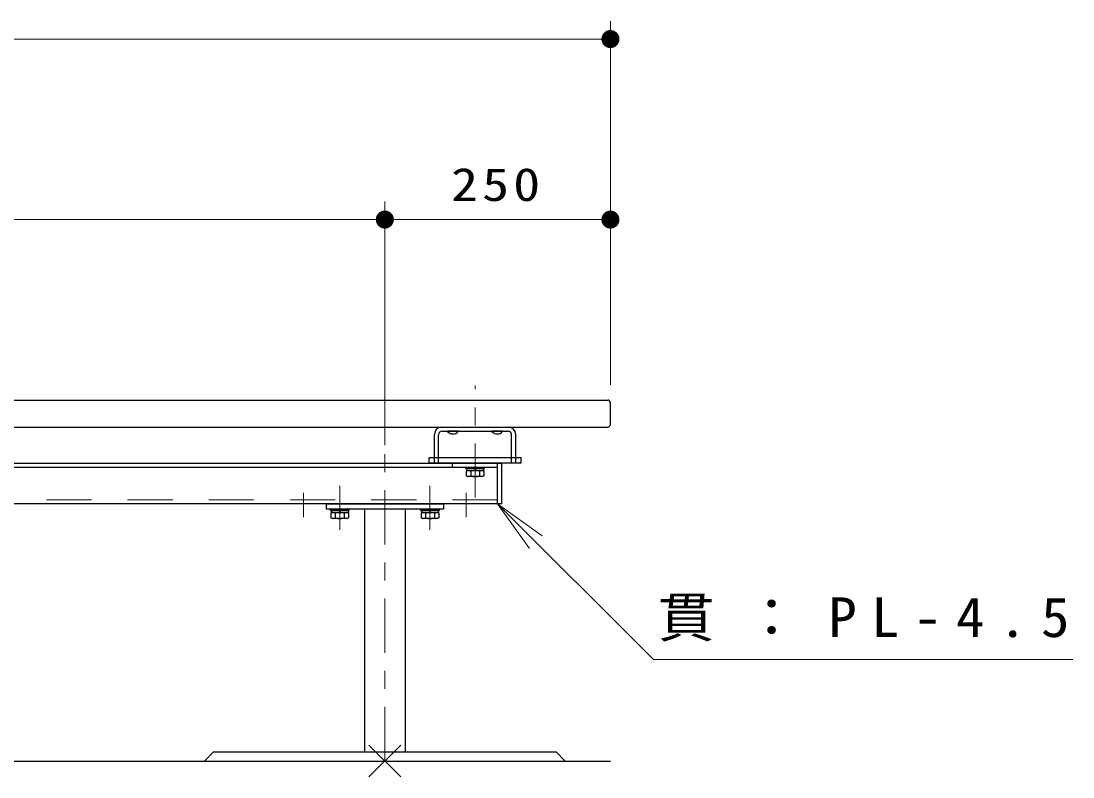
# Model space of a CAD drawing. Units: millimetres at full size, sheet at 1:20; details may follow other scales. Extents: x -7700 to 0, y 0 to 5340.
# Drawn here: x -4675 to -3509, y 2169 to 3006 of the extents above; entities that cross this region are included whole.
import ezdxf

# ---------------------------------------------------------------- set-up
doc = ezdxf.new("R2010")
doc.units = ezdxf.units.MM
doc.header["$LTSCALE"] = 20
doc.linetypes.add('USER1', pattern=[4.5, 2.5, -2])
doc.linetypes.add('USER2', pattern=[6, 3, -1, 1, -1])
doc.layers.add('layer1', color=7, linetype='Continuous', lineweight=25)
doc.styles.add('ＭＳ ゴシック', font='')
doc.styles.get('ＭＳ ゴシック').set_extended_font_data('MS Gothic')

# ---------------------------------------------------------------- blocks, each defined once
blk = doc.blocks.new('x')
at = {"color": 0, "linetype": 'Continuous', "lineweight": -2}
for p, q in [((-0.884, -0.884), (0.884, 0.884)), ((0.884, -0.884), (-0.884, 0.884))]:
    blk.add_line(p, q, dxfattribs=at)
blk = doc.blocks.new('filled_dot')
at = {"color": 0, "linetype": 'Continuous', "lineweight": -2, "const_width": 1.25}
blk.add_lwpolyline([(-0.625, 0, 1), (0.625, 0, 1)], format="xyb", close=True, dxfattribs=at)
blk = doc.blocks.new('open_arrow')
at = {"color": 0, "linetype": 'Continuous', "lineweight": -2}
blk.add_lwpolyline([(7.5, 1.25), (0, 0), (7.5, -1.25)], dxfattribs=at)

msp = doc.modelspace()

# ---------------------------------------------------------------- linework, layer by layer
at = {"layer": 'layer1', "lineweight": 13}
for p, q in [((-4021.55, 2603.39), (-4021.55, 3006.39)), ((-5821.55, 2986.39), (-4021.55, 2986.39)), ((-4271.55, 2536.39), (-4271.55, 2806.39)), ((-5571.55, 2786.39), (-4271.55, 2786.39)), ((-4271.55, 2786.39), (-4021.55, 2786.39))]:
    msp.add_line(p, q, dxfattribs=at)
at = {"layer": 'layer1', "color": 40, "linetype": 'USER2', "lineweight": 13}
msp.add_line((-4171.55, 2478.27), (-4171.55, 2602.38), dxfattribs=at)
at = {"layer": 'layer1', "color": 40}
for p, q in [((-5818.55, 2586.39), (-4024.55, 2586.39)), ((-4021.55, 2559.39), (-4021.55, 2583.39)), ((-5818.55, 2556.39), (-4024.55, 2556.39)), ((-4208.55, 2556.39), (-4134.55, 2556.39)), ((-4216.55, 2516.39), (-4216.55, 2548.39)), ((-4212.05, 2516.39), (-4212.05, 2547.89)), ((-4208.05, 2551.89), (-4135.05, 2551.89)), ((-4190.15, 2551.89), (-4201.95, 2551.89)), ((-4201.95, 2551.89), (-4201.95, 2551.39)), ((-4190.15, 2551.39), (-4201.95, 2551.39)), ((-4190.15, 2551.89), (-4190.15, 2551.39)), ((-4141.15, 2551.89), (-4152.95, 2551.89)), ((-4152.95, 2551.89), (-4152.95, 2551.39)), ((-4141.15, 2551.39), (-4152.95, 2551.39)), ((-4141.15, 2551.89), (-4141.15, 2551.39)), ((-4131.05, 2516.39), (-4131.05, 2547.89)), ((-4126.55, 2516.39), (-4126.55, 2548.39)), ((-4120.55, 2522.39), (-4222.55, 2522.39)), ((-4222.55, 2516.39), (-4222.55, 2522.39)), ((-4120.55, 2516.39), (-4120.55, 2522.39)), ((-4120.55, 2516.39), (-4222.55, 2516.39))]:
    msp.add_line(p, q, dxfattribs=at)
at = {"layer": 'layer1', "linetype": 'USER2', "lineweight": 13}
msp.add_line((-4271.55, 2186.39), (-4271.55, 2534.33), dxfattribs=at)
at = {"layer": 'layer1', "color": 140, "linetype": 'USER2', "lineweight": 13}
for p, q in [((-4171.55, 2523.89), (-4171.55, 2497.07)), ((-4361.55, 2483.39), (-4361.55, 2456.57)), ((-4321.55, 2491.29), (-4321.55, 2442.53)), ((-4321.55, 2483.39), (-4321.55, 2456.57)), ((-4271.55, 2483.39), (-4271.55, 2456.57)), ((-4221.55, 2491.29), (-4221.55, 2442.53)), ((-4221.55, 2483.39), (-4221.55, 2456.57)), ((-4181.55, 2483.39), (-4181.55, 2456.57))]:
    msp.add_line(p, q, dxfattribs=at)
at = {"layer": 'layer1', "color": 140}
for p, q in [((-5701.05, 2516.39), (-4142.05, 2516.39)), ((-5696.55, 2511.89), (-4146.55, 2511.89)), ((-4196.55, 2511.89), (-4196.55, 2516.39)), ((-4146.55, 2471.39), (-4146.55, 2516.39)), ((-4142.05, 2471.39), (-4142.05, 2516.39)), ((-4142.05, 2471.39), (-5701.05, 2471.39)), ((-4336.55, 2471.39), (-4206.55, 2471.39)), ((-4336.55, 2471.39), (-4336.55, 2465.39)), ((-4206.55, 2471.39), (-4206.55, 2465.39)), ((-4206.55, 2465.39), (-4336.55, 2465.39)), ((-4294.05, 2465.39), (-4294.05, 2196.39)), ((-4249.05, 2465.39), (-4249.05, 2196.39))]:
    msp.add_line(p, q, dxfattribs=at)
at = {"layer": 'layer1', "color": 121}
for p, q in [((-4182.05, 2511.89), (-4161.05, 2511.89)), ((-4182.05, 2511.89), (-4182.05, 2510.39)), ((-4182.05, 2510.39), (-4161.05, 2510.39)), ((-4161.73, 2507.89), (-4181.36, 2507.89)), ((-4181.36, 2507.89), (-4181.36, 2502.39)), ((-4180.75, 2510.39), (-4180.75, 2507.89)), ((-4162.35, 2510.39), (-4180.75, 2510.39)), ((-4162.35, 2507.89), (-4180.75, 2507.89)), ((-4176.45, 2507.89), (-4176.45, 2502.39)), ((-4172.22, 2510.39), (-4171.55, 2507.89)), ((-4171.55, 2510.39), (-4170.88, 2507.89)), ((-4166.64, 2507.89), (-4166.64, 2502.39)), ((-4162.35, 2510.39), (-4162.35, 2507.89)), ((-4161.73, 2507.89), (-4161.73, 2502.39)), ((-4161.05, 2510.39), (-4161.05, 2511.89)), ((-4181.36, 2502.39), (-4179.8, 2501.49)), ((-4163.3, 2501.49), (-4179.8, 2501.49)), ((-4161.73, 2502.39), (-4163.3, 2501.49)), ((-4332.05, 2465.39), (-4311.05, 2465.39)), ((-4332.05, 2465.39), (-4332.05, 2463.89)), ((-4332.05, 2463.89), (-4311.05, 2463.89)), ((-4311.73, 2461.39), (-4331.36, 2461.39)), ((-4331.36, 2461.39), (-4331.36, 2455.89)), ((-4330.75, 2463.89), (-4330.75, 2461.39)), ((-4312.35, 2463.89), (-4330.75, 2463.89)), ((-4312.35, 2461.39), (-4330.75, 2461.39)), ((-4326.45, 2461.39), (-4326.45, 2455.89)), ((-4322.22, 2463.89), (-4321.55, 2461.39)), ((-4321.55, 2463.89), (-4320.88, 2461.39)), ((-4316.64, 2461.39), (-4316.64, 2455.89)), ((-4312.35, 2463.89), (-4312.35, 2461.39)), ((-4311.73, 2461.39), (-4311.73, 2455.89)), ((-4311.05, 2463.89), (-4311.05, 2465.39)), ((-4232.05, 2465.39), (-4211.05, 2465.39)), ((-4232.05, 2465.39), (-4232.05, 2463.89)), ((-4232.05, 2463.89), (-4211.05, 2463.89)), ((-4211.73, 2461.39), (-4231.36, 2461.39)), ((-4231.36, 2461.39), (-4231.36, 2455.89)), ((-4230.75, 2463.89), (-4230.75, 2461.39)), ((-4212.35, 2463.89), (-4230.75, 2463.89)), ((-4212.35, 2461.39), (-4230.75, 2461.39)), ((-4226.45, 2461.39), (-4226.45, 2455.89)), ((-4222.22, 2463.89), (-4221.55, 2461.39)), ((-4221.55, 2463.89), (-4220.88, 2461.39)), ((-4216.64, 2461.39), (-4216.64, 2455.89)), ((-4212.35, 2463.89), (-4212.35, 2461.39)), ((-4211.73, 2461.39), (-4211.73, 2455.89)), ((-4211.05, 2463.89), (-4211.05, 2465.39)), ((-4331.36, 2455.89), (-4329.8, 2454.99)), ((-4313.3, 2454.99), (-4329.8, 2454.99)), ((-4311.73, 2455.89), (-4313.3, 2454.99)), ((-4231.36, 2455.89), (-4229.8, 2454.99)), ((-4213.3, 2454.99), (-4229.8, 2454.99)), ((-4211.73, 2455.89), (-4213.3, 2454.99))]:
    msp.add_line(p, q, dxfattribs=at)
at = {"layer": 'layer1', "color": 140, "linetype": 'USER1', "lineweight": 13}
msp.add_line((-4146.55, 2475.89), (-5696.55, 2475.89), dxfattribs=at)
at = {"layer": 'layer1'}
for p, q in [((-4461.55, 2196.39), (-4471.55, 2186.39)), ((-4461.55, 2196.39), (-4081.55, 2196.39)), ((-4081.55, 2196.39), (-4071.55, 2186.39)), ((-5371.55, 2186.39), (-4021.55, 2186.39))]:
    msp.add_line(p, q, dxfattribs=at)
at = {"layer": 'layer1', "lineweight": 13}
msp.add_lwpolyline([(-4146.55, 2471.39), (-3973.94, 2298.78), (-3509.02, 2298.78)], dxfattribs=at)
at = {"layer": 'layer1', "color": 40}
for centre, radius, start, end in [((-4024.55, 2583.39), 3, 0, 90), ((-4208.55, 2548.39), 8, 90, 180), ((-4134.55, 2548.39), 8, 0, 90), ((-4024.55, 2559.39), 3, 270, 0), ((-4208.05, 2547.89), 4, 90, 180), ((-4196.05, 2556.78), 7.99, 222.43594, 317.56406), ((-4147.05, 2556.78), 7.99, 222.43594, 317.56406), ((-4135.05, 2547.89), 4, 0, 90)]:
    msp.add_arc(centre, radius, start, end, dxfattribs=at)
at = {"layer": 'layer1', "color": 121}
for centre, radius, start, end in [((-4178.91, 2506.64), 4.91, 240.00001, 299.99999), ((-4171.55, 2515.27), 13.78, 249.136, 290.864), ((-4164.19, 2506.64), 4.91, 240.00001, 299.99999), ((-4328.91, 2460.14), 4.91, 240.00001, 299.99999), ((-4321.55, 2468.77), 13.78, 249.136, 290.864), ((-4314.19, 2460.14), 4.91, 240.00001, 299.99999), ((-4228.91, 2460.14), 4.91, 240.00001, 299.99999), ((-4221.55, 2468.77), 13.78, 249.136, 290.864), ((-4214.19, 2460.14), 4.91, 240.00001, 299.99999)]:
    msp.add_arc(centre, radius, start, end, dxfattribs=at)

# ---------------------------------------------------------------- block references
at = {"layer": 'layer1', "lineweight": 13, "xscale": 8, "yscale": 8}
for name, p, rotation in [('filled_dot', (-4021.55, 2986.39), 180), ('filled_dot', (-4271.55, 2786.39), 180), ('filled_dot', (-4021.55, 2786.39), 180), ('open_arrow', (-4146.55, 2471.39), 315)]:
    msp.add_blockref(name, p, dxfattribs=dict(at, rotation=rotation))
msp.add_blockref('filled_dot', (-4271.55, 2786.39), dxfattribs=at)
at = {"layer": 'layer1', "xscale": 20, "yscale": 20}
msp.add_blockref('x', (-4271.55, 2186.39), dxfattribs=at)
msp.add_blockref('x', (-4271.55, 2186.39), dxfattribs=at)

# ---------------------------------------------------------------- texts
at = {"layer": 'layer1', "style": 'ＭＳ ゴシック'}
for s, insert, char_height, attachment_point in [('\\T1.15;\\W1.2;250', (-4146.55, 2806.39), 36.66, 8), ('\\T1.5;\\W1.05;貫：PL-4.5', (-3969.02, 2318.78), 43.99, 7)]:
    msp.add_mtext(s, dxfattribs=dict(at, insert=insert, char_height=char_height, attachment_point=attachment_point))

doc.saveas('drawing.dxf')
